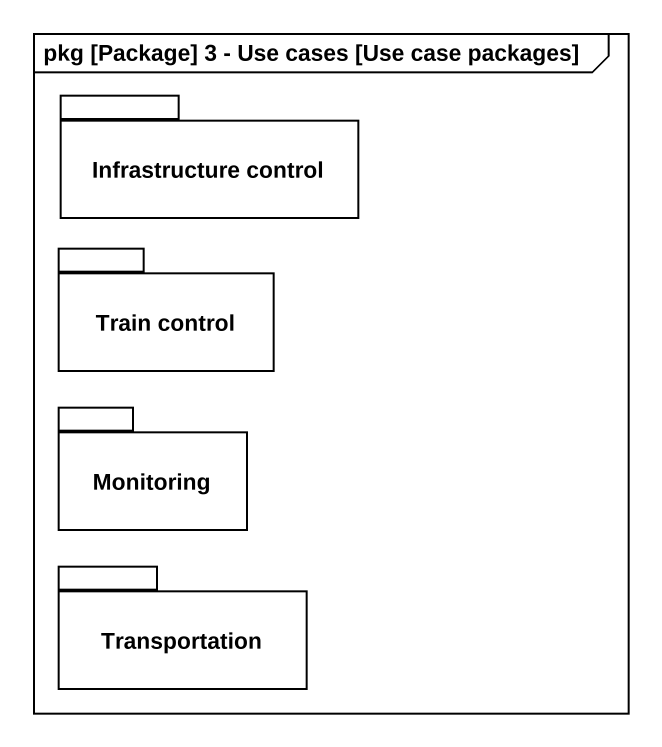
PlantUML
@startuml
mainframe pkg [Package] 3 - Use cases [Use case packages]
package "Infrastructure control" as Infrastructure_control {
}
package "Train control" as Train_control {
}
package Monitoring {
}
package Transportation {
}
@enduml
